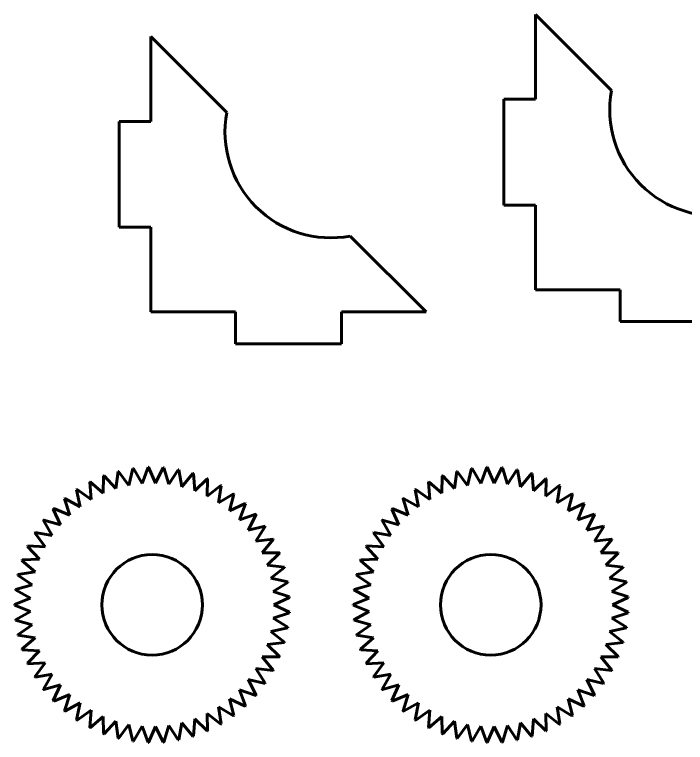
# Model space of a CAD drawing. Header units: millimetres. Extents: x 25 to 1179, y 185 to 548.
# Drawn here: x 753.24 to 784.94, y 227.92 to 262.3 of the extents above; entities that cross this region are included whole.
import ezdxf

# ---------------------------------------------------------------- set-up
doc = ezdxf.new("R2010")
doc.units = ezdxf.units.MM
for name, color, linetype in [('Default', 7, 'Continuous'), ('EXTRUDER_PULLEY_', 7, 'Continuous'), ('SUPPORT_LIMIT_', 7, 'Continuous')]:
    doc.layers.add(name, color=color, linetype=linetype)

# ---------------------------------------------------------------- blocks, each defined once
blk = doc.blocks.new('SE118')
at = {"layer": 'EXTRUDER_PULLEY_', "color": 7, "linetype": 'Continuous', "lineweight": 60}
for p, q in [((758.134, 240.72), (758.025, 239.91)), ((758.639, 240.065), (758.158, 240.726)), ((758.836, 240.859), (758.639, 240.065)), ((759.267, 240.153), (758.861, 240.862)), ((759.55, 240.919), (759.267, 240.153)), ((759.9, 240.17), (759.575, 240.92)), ((760.266, 240.901), (759.9, 240.17)), ((760.531, 240.118), (760.291, 240.899)), ((760.975, 240.804), (760.531, 240.118)), ((761.153, 239.996), (761, 240.799)), ((761.67, 240.63), (761.153, 239.996)), ((761.758, 239.807), (761.694, 240.622)), ((757.451, 240.505), (757.432, 239.688)), ((758.025, 239.91), (757.474, 240.514)), ((762.341, 240.38), (761.758, 239.807)), ((762.338, 239.553), (762.364, 240.37)), ((756.795, 240.216), (756.867, 239.402)), ((757.432, 239.688), (756.818, 240.227)), ((762.981, 240.058), (762.338, 239.553)), ((762.886, 239.236), (763.002, 240.045)), ((756.176, 239.857), (756.336, 239.055)), ((756.867, 239.402), (756.197, 239.871)), ((763.581, 239.667), (762.886, 239.236)), ((763.397, 238.861), (763.601, 239.652)), ((755.6, 239.432), (755.847, 238.653)), ((756.336, 239.055), (755.619, 239.448)), ((755.074, 238.946), (755.405, 238.198)), ((755.847, 238.653), (755.091, 238.964)), ((764.135, 239.213), (763.397, 238.861)), ((763.863, 238.432), (764.153, 239.196)), ((764.635, 238.701), (763.863, 238.432)), ((764.279, 237.954), (764.651, 238.681)), ((754.604, 238.405), (755.016, 237.699)), ((755.405, 238.198), (754.62, 238.424)), ((765.076, 238.136), (764.279, 237.954)), ((764.64, 237.433), (765.09, 238.115)), ((754.197, 237.815), (754.685, 237.159)), ((755.016, 237.699), (754.211, 237.837)), ((765.452, 237.527), (764.64, 237.433)), ((753.858, 237.185), (754.414, 236.586)), ((754.685, 237.159), (753.869, 237.208)), ((764.942, 236.876), (765.464, 237.505)), ((765.759, 236.88), (764.942, 236.876)), ((765.18, 236.289), (765.768, 236.856)), ((753.59, 236.521), (754.208, 235.987)), ((754.414, 236.586), (753.598, 236.545)), ((765.993, 236.203), (765.18, 236.289)), ((765.352, 235.68), (766, 236.179)), ((753.396, 235.831), (754.07, 235.369)), ((754.208, 235.987), (753.402, 235.856)), ((766.151, 235.504), (765.352, 235.68)), ((765.457, 235.055), (766.155, 235.48)), ((753.28, 235.125), (754, 234.739)), ((754.07, 235.369), (753.282, 235.15)), ((766.231, 234.793), (765.457, 235.055)), ((765.492, 234.422), (766.232, 234.768)), ((754, 234.739), (753.242, 234.435)), ((766.232, 234.077), (765.492, 234.422)), ((753.242, 234.41), (754, 234.105)), ((754, 234.105), (753.28, 233.72)), ((765.457, 233.79), (766.231, 234.051)), ((766.155, 233.365), (765.457, 233.79)), ((753.282, 233.695), (754.07, 233.476)), ((754.07, 233.476), (753.396, 233.013)), ((765.352, 233.165), (766.151, 233.34)), ((766, 232.666), (765.352, 233.165)), ((753.402, 232.988), (754.208, 232.858)), ((754.208, 232.858), (753.59, 232.324)), ((765.18, 232.555), (765.993, 232.641)), ((765.768, 231.988), (765.18, 232.555)), ((753.598, 232.3), (754.414, 232.258)), ((754.414, 232.258), (753.858, 231.66)), ((753.869, 231.637), (754.685, 231.685)), ((754.685, 231.685), (754.197, 231.029)), ((764.942, 231.968), (765.759, 231.964)), ((765.464, 231.34), (764.942, 231.968)), ((764.64, 231.411), (765.452, 231.317)), ((765.09, 230.729), (764.64, 231.411)), ((754.211, 231.008), (755.016, 231.146)), ((755.016, 231.146), (754.604, 230.44)), ((754.62, 230.42), (755.405, 230.646)), ((755.405, 230.646), (755.074, 229.899)), ((764.279, 230.89), (765.076, 230.708)), ((764.651, 230.163), (764.279, 230.89)), ((763.863, 230.413), (764.635, 230.144)), ((764.153, 229.649), (763.863, 230.413)), ((755.091, 229.881), (755.847, 230.192)), ((755.847, 230.192), (755.6, 229.413)), ((763.397, 229.984), (764.135, 229.631)), ((763.601, 229.192), (763.397, 229.984)), ((755.619, 229.397), (756.336, 229.789)), ((756.336, 229.789), (756.176, 228.987)), ((762.886, 229.608), (763.581, 229.177)), ((763.002, 228.799), (762.886, 229.608)), ((756.197, 228.974), (756.867, 229.442)), ((756.867, 229.442), (756.795, 228.628)), ((762.338, 229.292), (762.981, 228.787)), ((762.364, 228.475), (762.338, 229.292)), ((756.818, 228.617), (757.432, 229.156)), ((757.432, 229.156), (757.451, 228.339)), ((757.474, 228.33), (758.025, 228.934)), ((758.025, 228.934), (758.134, 228.124)), ((761.694, 228.222), (761.758, 229.037)), ((761.758, 229.037), (762.341, 228.465)), ((758.158, 228.118), (758.639, 228.779)), ((758.639, 228.779), (758.836, 227.985)), ((758.861, 227.982), (759.267, 228.692)), ((759.267, 228.692), (759.55, 227.925)), ((759.575, 227.924), (759.9, 228.674)), ((759.9, 228.674), (760.266, 227.943)), ((760.291, 227.945), (760.531, 228.727)), ((760.531, 228.727), (760.975, 228.04)), ((761, 228.045), (761.153, 228.848)), ((761.153, 228.848), (761.67, 228.215))]:
    blk.add_line(p, q, dxfattribs=at)
blk.add_circle((759.742, 234.422), 2.375, dxfattribs=at)
for start, end in [(104.0991, 104.322), (97.7833, 98.0062), (91.4675, 91.6904), (85.1517, 85.3746), (78.8359, 79.0588), (72.5201, 72.743), (110.4149, 110.6377), (66.2044, 66.4272), (116.7307, 116.9535), (59.8886, 60.1114), (123.0465, 123.2693), (53.5728, 53.7956), (129.3623, 129.5851), (135.678, 135.9009), (47.257, 47.4799), (40.9412, 41.1641), (141.9938, 142.2167), (34.6254, 34.8483), (148.3096, 148.5325), (28.3096, 28.5325), (154.6254, 154.8483), (21.9938, 22.2167), (160.9412, 161.1641), (15.678, 15.9009), (167.257, 167.4799), (9.3623, 9.5851), (173.5728, 173.7956), (3.0465, 3.2693), (179.8886, 180.1114), (356.7307, 356.9535), (186.2044, 186.4272), (350.4149, 350.6377), (192.5201, 192.743), (344.0991, 344.322), (198.8359, 199.0588), (337.7833, 338.0062), (205.1517, 205.3746), (331.4675, 331.6904), (211.4675, 211.6904), (325.1517, 325.3746), (217.7833, 218.0062), (318.8359, 319.0588), (224.0991, 224.322), (312.5201, 312.743), (230.4149, 230.6377), (236.7307, 236.9535), (306.2044, 306.4272), (243.0465, 243.2693), (299.8886, 300.1114), (249.3623, 249.5851), (293.5728, 293.7956), (255.678, 255.9009), (261.9938, 262.2167), (268.3096, 268.5325), (274.6254, 274.8483), (280.9412, 281.1641), (287.257, 287.4799)]:
    blk.add_arc((759.742, 234.422), 6.5, start, end, dxfattribs=at)
blk = doc.blocks.new('SE119')
at = {"layer": 'EXTRUDER_PULLEY_', "color": 7, "linetype": 'Continuous', "lineweight": 60}
for p, q in [((774.134, 240.72), (774.025, 239.91)), ((774.639, 240.065), (774.158, 240.726)), ((774.836, 240.859), (774.639, 240.065)), ((775.267, 240.153), (774.861, 240.862)), ((775.55, 240.919), (775.267, 240.153)), ((775.9, 240.17), (775.575, 240.92)), ((776.266, 240.901), (775.9, 240.17)), ((776.531, 240.118), (776.291, 240.899)), ((776.975, 240.804), (776.531, 240.118)), ((777.153, 239.996), (777, 240.799)), ((777.67, 240.63), (777.153, 239.996)), ((777.758, 239.807), (777.694, 240.622)), ((773.451, 240.505), (773.432, 239.688)), ((774.025, 239.91), (773.474, 240.514)), ((778.341, 240.38), (777.758, 239.807)), ((778.338, 239.553), (778.364, 240.37)), ((772.795, 240.216), (772.867, 239.402)), ((773.432, 239.688), (772.818, 240.227)), ((778.981, 240.058), (778.338, 239.553)), ((778.886, 239.236), (779.002, 240.045)), ((772.176, 239.857), (772.336, 239.055)), ((772.867, 239.402), (772.197, 239.871)), ((779.581, 239.667), (778.886, 239.236)), ((779.397, 238.861), (779.601, 239.652)), ((771.6, 239.432), (771.847, 238.653)), ((772.336, 239.055), (771.619, 239.448)), ((771.074, 238.946), (771.405, 238.198)), ((771.847, 238.653), (771.091, 238.964)), ((780.135, 239.213), (779.397, 238.861)), ((779.863, 238.432), (780.153, 239.196)), ((780.635, 238.701), (779.863, 238.432)), ((780.279, 237.954), (780.651, 238.681)), ((770.604, 238.405), (771.016, 237.699)), ((771.405, 238.198), (770.62, 238.424)), ((781.076, 238.136), (780.279, 237.954)), ((780.64, 237.433), (781.09, 238.115)), ((770.197, 237.815), (770.685, 237.159)), ((771.016, 237.699), (770.211, 237.837)), ((781.452, 237.527), (780.64, 237.433)), ((769.858, 237.185), (770.414, 236.586)), ((770.685, 237.159), (769.869, 237.208)), ((780.942, 236.876), (781.464, 237.505)), ((781.759, 236.88), (780.942, 236.876)), ((781.18, 236.289), (781.768, 236.856)), ((769.59, 236.521), (770.208, 235.987)), ((770.414, 236.586), (769.598, 236.545)), ((781.993, 236.203), (781.18, 236.289)), ((781.352, 235.68), (782, 236.179)), ((769.396, 235.831), (770.07, 235.369)), ((770.208, 235.987), (769.402, 235.856)), ((782.151, 235.504), (781.352, 235.68)), ((781.457, 235.055), (782.155, 235.48)), ((769.28, 235.125), (770, 234.739)), ((770.07, 235.369), (769.282, 235.15)), ((782.231, 234.793), (781.457, 235.055)), ((781.492, 234.422), (782.232, 234.768)), ((770, 234.739), (769.242, 234.435)), ((782.232, 234.077), (781.492, 234.422)), ((769.242, 234.41), (770, 234.105)), ((770, 234.105), (769.28, 233.72)), ((781.457, 233.79), (782.231, 234.051)), ((782.155, 233.365), (781.457, 233.79)), ((769.282, 233.695), (770.07, 233.476)), ((770.07, 233.476), (769.396, 233.013)), ((781.352, 233.165), (782.151, 233.34)), ((782, 232.666), (781.352, 233.165)), ((769.402, 232.988), (770.208, 232.858)), ((770.208, 232.858), (769.59, 232.324)), ((781.18, 232.555), (781.993, 232.641)), ((781.768, 231.988), (781.18, 232.555)), ((769.598, 232.3), (770.414, 232.258)), ((770.414, 232.258), (769.858, 231.66)), ((769.869, 231.637), (770.685, 231.685)), ((770.685, 231.685), (770.197, 231.029)), ((780.942, 231.968), (781.759, 231.964)), ((781.464, 231.34), (780.942, 231.968)), ((780.64, 231.411), (781.452, 231.317)), ((781.09, 230.729), (780.64, 231.411)), ((770.211, 231.008), (771.016, 231.146)), ((771.016, 231.146), (770.604, 230.44)), ((770.62, 230.42), (771.405, 230.646)), ((771.405, 230.646), (771.074, 229.899)), ((780.279, 230.89), (781.076, 230.708)), ((780.651, 230.163), (780.279, 230.89)), ((779.863, 230.413), (780.635, 230.144)), ((780.153, 229.649), (779.863, 230.413)), ((771.091, 229.881), (771.847, 230.192)), ((771.847, 230.192), (771.6, 229.413)), ((779.397, 229.984), (780.135, 229.631)), ((779.601, 229.192), (779.397, 229.984)), ((771.619, 229.397), (772.336, 229.789)), ((772.336, 229.789), (772.176, 228.987)), ((778.886, 229.608), (779.581, 229.177)), ((779.002, 228.799), (778.886, 229.608)), ((772.197, 228.974), (772.867, 229.442)), ((772.867, 229.442), (772.795, 228.628)), ((778.338, 229.292), (778.981, 228.787)), ((778.364, 228.475), (778.338, 229.292)), ((772.818, 228.617), (773.432, 229.156)), ((773.432, 229.156), (773.451, 228.339)), ((773.474, 228.33), (774.025, 228.934)), ((774.025, 228.934), (774.134, 228.124)), ((777.694, 228.222), (777.758, 229.037)), ((777.758, 229.037), (778.341, 228.465)), ((774.158, 228.118), (774.639, 228.779)), ((774.639, 228.779), (774.836, 227.985)), ((774.861, 227.982), (775.267, 228.692)), ((775.267, 228.692), (775.55, 227.925)), ((775.575, 227.924), (775.9, 228.674)), ((775.9, 228.674), (776.266, 227.943)), ((776.291, 227.945), (776.531, 228.727)), ((776.531, 228.727), (776.975, 228.04)), ((777, 228.045), (777.153, 228.848)), ((777.153, 228.848), (777.67, 228.215))]:
    blk.add_line(p, q, dxfattribs=at)
blk.add_circle((775.742, 234.422), 2.375, dxfattribs=at)
for start, end in [(104.0991, 104.322), (97.7833, 98.0062), (91.4675, 91.6904), (85.1517, 85.3746), (78.8359, 79.0588), (72.5201, 72.743), (110.4149, 110.6377), (66.2044, 66.4272), (116.7307, 116.9535), (59.8886, 60.1114), (123.0465, 123.2693), (53.5728, 53.7956), (129.3623, 129.5851), (135.678, 135.9009), (47.257, 47.4799), (40.9412, 41.1641), (141.9938, 142.2167), (34.6254, 34.8483), (148.3096, 148.5325), (28.3096, 28.5325), (154.6254, 154.8483), (21.9938, 22.2167), (160.9412, 161.1641), (15.678, 15.9009), (167.257, 167.4799), (9.3623, 9.5851), (173.5728, 173.7956), (3.0465, 3.2693), (179.8886, 180.1114), (356.7307, 356.9535), (186.2044, 186.4272), (350.4149, 350.6377), (192.5201, 192.743), (344.0991, 344.322), (198.8359, 199.0588), (337.7833, 338.0062), (205.1517, 205.3746), (331.4675, 331.6904), (211.4675, 211.6904), (325.1517, 325.3746), (217.7833, 218.0062), (318.8359, 319.0588), (224.0991, 224.322), (312.5201, 312.743), (230.4149, 230.6377), (236.7307, 236.9535), (306.2044, 306.4272), (243.0465, 243.2693), (299.8886, 300.1114), (249.3623, 249.5851), (293.5728, 293.7956), (255.678, 255.9009), (261.9938, 262.2167), (268.3096, 268.5325), (274.6254, 274.8483), (280.9412, 281.1641), (287.257, 287.4799)]:
    blk.add_arc((775.742, 234.422), 6.5, start, end, dxfattribs=at)
blk = doc.blocks.new('SE153')
at = {"layer": 'SUPPORT_LIMIT_', "color": 7, "linetype": 'Continuous', "lineweight": 60}
for p, q in [((759.685, 261.254), (759.685, 257.252)), ((763.27, 257.669), (759.685, 261.254)), ((758.185, 257.252), (759.685, 257.252)), ((758.185, 252.252), (758.185, 257.252)), ((758.185, 252.252), (759.685, 252.252)), ((759.685, 252.252), (759.685, 248.254)), ((772.685, 248.254), (769.101, 251.838)), ((759.685, 248.254), (763.685, 248.254)), ((763.685, 246.754), (763.685, 248.254)), ((768.685, 248.254), (772.685, 248.254)), ((768.685, 246.754), (768.685, 248.254)), ((768.685, 246.754), (763.685, 246.754))]:
    blk.add_line(p, q, dxfattribs=at)
blk.add_arc((768.185, 256.754), 5, 169.4499, 280.5501, dxfattribs=at)
blk = doc.blocks.new('SE154')
at = {"layer": 'SUPPORT_LIMIT_', "color": 7, "linetype": 'Continuous', "lineweight": 60}
for p, q in [((777.863, 262.297), (777.863, 258.295)), ((781.447, 258.712), (777.863, 262.297)), ((776.363, 258.295), (777.863, 258.295)), ((776.363, 253.295), (776.363, 258.295)), ((776.363, 253.295), (777.863, 253.295)), ((777.863, 253.295), (777.863, 249.297)), ((790.863, 249.297), (787.278, 252.881)), ((777.863, 249.297), (781.863, 249.297)), ((781.863, 247.797), (781.863, 249.297)), ((786.863, 249.297), (790.863, 249.297)), ((786.863, 247.797), (786.863, 249.297)), ((786.863, 247.797), (781.863, 247.797))]:
    blk.add_line(p, q, dxfattribs=at)
blk.add_arc((786.363, 257.797), 5, 169.4499, 280.5501, dxfattribs=at)

msp = doc.modelspace()

# ---------------------------------------------------------------- block references
at = {"layer": 'Default'}
for name in ['SE154', 'SE153', 'SE118', 'SE119']:
    msp.add_blockref(name, (0, 0), dxfattribs=at)

doc.saveas('drawing.dxf')
